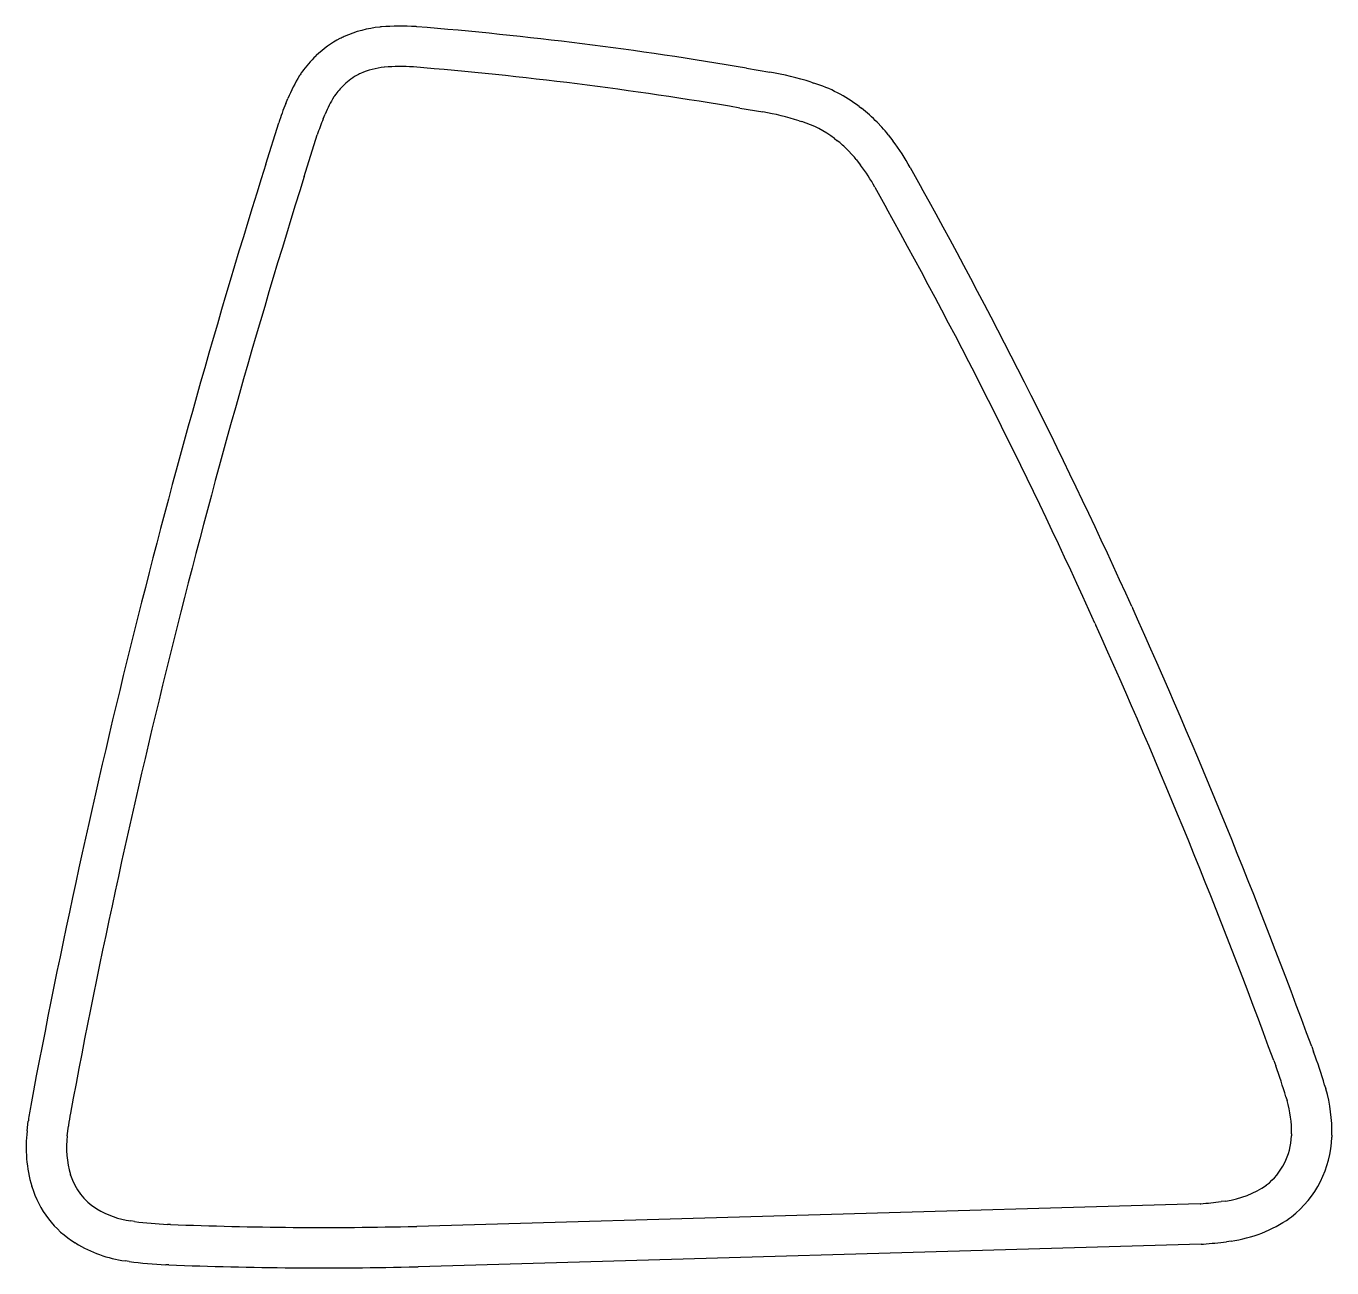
# Model space of a CAD drawing. Extents: x 801.5 to 866.1, y 529.2 to 590.7.
import ezdxf

# ---------------------------------------------------------------- set-up
doc = ezdxf.new("R2010")
doc.units = 0
doc.layers.get('0').update_dxf_attribs({"linetype": 'CONTINUOUS'})

msp = doc.modelspace()

# ---------------------------------------------------------------- linework, layer by layer
for p, q in [((837.13, 588.598), (838.28, 588.402)), ((840.331, 587.906), (840.464, 587.864)), ((814.327, 586.856), (814.425, 587.093)), ((816.176, 586.093), (816.274, 586.33)), ((836.794, 586.627), (837.944, 586.431)), ((842.698, 586.704), (842.812, 586.617)), ((813.334, 583.842), (813.977, 585.891)), ((839.729, 585.999), (839.861, 585.957)), ((843.592, 585.919), (843.823, 585.675)), ((815.242, 583.243), (815.885, 585.292)), ((841.486, 585.114), (841.6, 585.027)), ((844.146, 585.297), (844.368, 585.005)), ((842.142, 584.541), (842.374, 584.297)), ((842.555, 584.084), (842.778, 583.793)), ((845.235, 583.679), (845.812, 582.638)), ((843.486, 582.709), (844.063, 581.668)), ((856.195, 561.961), (856.244, 561.854)), ((854.373, 561.137), (854.421, 561.03)), ((865.102, 540.173), (865.198, 539.91)), ((863.224, 539.485), (863.32, 539.222)), ((865.743, 538.267), (865.799, 538.079)), ((863.826, 537.696), (863.882, 537.509)), ((801.523, 536.004), (801.582, 536.486)), ((803.508, 535.761), (803.567, 536.243)), ((864.099, 535.85), (864.096, 535.753)), ((866.098, 535.792), (866.095, 535.696)), ((803.678, 533.817), (803.671, 533.84)), ((801.762, 533.243), (801.756, 533.266)), ((804.976, 532.147), (804.951, 532.163)), ((859.574, 532.398), (820.817, 531.277)), ((860.842, 532.532), (860.615, 532.502)), ((806.844, 531.521), (806.651, 531.548)), ((808.617, 531.372), (808.47, 531.378)), ((803.93, 530.443), (803.905, 530.458)), ((859.632, 530.399), (820.874, 529.278)), ((861.111, 530.551), (860.885, 530.52)), ((806.571, 529.54), (806.378, 529.566)), ((808.538, 529.373), (808.392, 529.379))]:
    msp.add_line(p, q)
for centre, radius, start, end in [((819.303, 585.611), 5.009, 117.26407, 133.86009), ((818.841, 586.508), 4, 113.89534, 117.26407), ((819.596, 584.802), 5.866, 96.02784, 113.89534), ((819.295, 587.652), 3, 94.56265, 96.02784), ((819.999, 578.834), 11.846, 86.31491, 94.56265), ((820.568, 587.662), 3, 85.34207, 86.31491), ((805.58, 403.712), 187.559, 80.31594, 85.34207), ((820.173, 584.755), 6.23, 134.47689, 144.14548), ((817.911, 587.059), 3, 133.86009, 134.47689), ((821.626, 584.121), 7.79, 148.17685, 157.57438), ((817.556, 586.647), 3, 144.14548, 148.17685), ((819.303, 585.611), 3.009, 117.26407, 133.86009), ((818.841, 586.508), 2, 113.89534, 117.26407), ((819.596, 584.802), 3.866, 96.02784, 113.89534), ((819.295, 587.652), 1, 94.56265, 96.02784), ((819.999, 578.834), 9.846, 86.31491, 94.56265), ((820.568, 587.662), 1, 85.34207, 86.31491), ((805.58, 403.712), 185.559, 80.31594, 85.34207), ((835.687, 573.208), 15.414, 72.46467, 80.31594), ((820.173, 584.755), 4.23, 134.47689, 144.14548), ((817.911, 587.059), 1, 133.86009, 134.47689), ((838.256, 580.875), 7.329, 52.69015, 72.46467), ((825.22, 582.361), 11.784, 157.57438, 162.56784), ((821.626, 584.121), 5.79, 148.17685, 157.57438), ((817.556, 586.647), 1, 144.14548, 148.17685), ((835.687, 573.208), 13.414, 72.46467, 80.31594), ((838.829, 581.39), 6.572, 43.55551, 52.69015), ((825.22, 582.361), 9.784, 157.57438, 162.56784), ((838.256, 580.875), 5.329, 52.69015, 72.46467), ((840.503, 582.519), 4.581, 37.32892, 43.55551), ((838.829, 581.39), 4.572, 43.55551, 52.69015), ((835.683, 578.382), 10.922, 29.0116, 37.32892), ((840.503, 582.519), 2.581, 37.32892, 43.55551), ((1198.328, 462.955), 403.527, 162.56784, 169.39031), ((835.683, 578.382), 8.922, 29.0116, 37.32892), ((1198.328, 462.955), 401.527, 162.56784, 169.39031), ((598.829, 445.667), 282.422, 24.31627, 29.0116), ((598.829, 445.667), 280.422, 24.31627, 29.0116), ((564.085, 429.839), 320.6, 20.1299, 24.31627), ((564.085, 429.839), 318.6, 20.1299, 24.31627), ((839.06, 530.329), 27.839, 16.56628, 20.1299), ((839.06, 530.329), 25.839, 16.56628, 20.1299), ((858.821, 536.003), 7.281, 358.34154, 16.56628), ((813.495, 535.042), 12, 169.39031, 172.88704), ((858.821, 536.003), 5.281, 358.34154, 16.56628), ((818.267, 534.447), 16.809, 172.88704, 173.03288), ((813.495, 535.042), 10, 169.39031, 172.88704), ((808.178, 535.191), 6.705, 173.03288, 196.68543), ((818.267, 534.447), 14.809, 172.88704, 173.03288), ((808.178, 535.191), 4.705, 173.03288, 196.68543), ((860.897, 535.846), 3.2, 308.05029, 358.34154), ((860.897, 535.846), 5.2, 308.05029, 358.34154), ((806.482, 534.658), 4.928, 196.68543, 238.45695), ((806.482, 534.658), 2.928, 196.68543, 238.45695), ((860.22, 537.11), 4.619, 277.73654, 304.93614), ((862.808, 533.405), 0.1, 304.93614, 308.05029), ((807.242, 535.839), 4.332, 238.45695, 262.1553), ((859.545, 533.398), 1, 271.6568, 273.78238), ((858.646, 547.001), 14.633, 273.78238, 277.73654), ((809.124, 548.067), 16.703, 262.1553, 267.7577), ((816.221, 725.586), 194.363, 267.7577, 271.33846), ((820.528, 541.273), 10, 271.33846, 271.6568), ((860.22, 537.11), 6.619, 277.73654, 304.93614), ((862.808, 533.405), 2.1, 304.93614, 308.05029), ((807.242, 535.839), 6.332, 238.45695, 262.1553), ((859.545, 533.398), 3, 271.6568, 273.78238), ((858.646, 547.001), 16.633, 273.78238, 277.73654), ((809.124, 548.067), 18.703, 262.1553, 267.7577), ((816.221, 725.586), 196.363, 267.7577, 271.33846), ((820.528, 541.273), 12, 271.33846, 271.6568)]:
    msp.add_arc(centre, radius, start, end)

doc.saveas('drawing.dxf')
